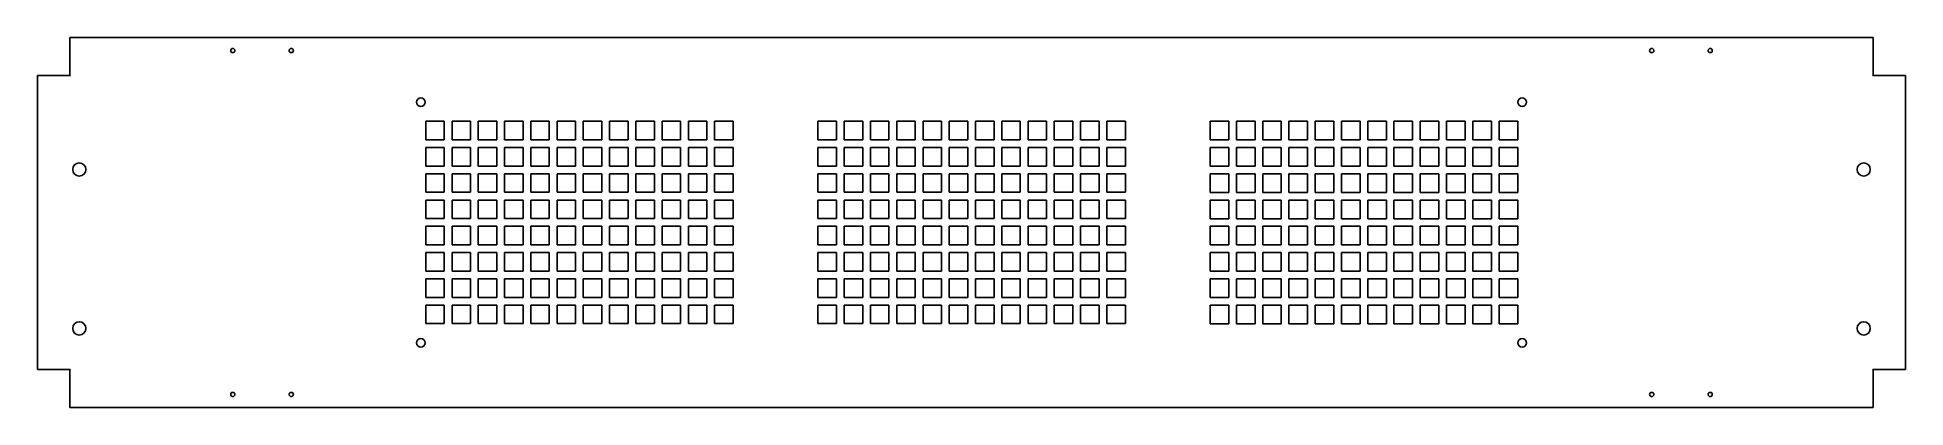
# Model space of a CAD drawing. Header units: inches. Extents: x -22.1 to 22.1, y -4.4 to 4.4.
import ezdxf

# ---------------------------------------------------------------- set-up
doc = ezdxf.new("R2010")
doc.units = ezdxf.units.IN
doc.header["$MEASUREMENT"] = 0

msp = doc.modelspace()

# ---------------------------------------------------------------- linework, layer by layer
at = {"color": 7, "linetype": 'Continuous', "lineweight": 25}
for p, q in [((-21.285, 3.476), (-21.285, 4.369)), ((-21.285, 4.369), (21.285, 4.369)), ((21.285, 4.369), (21.285, 3.476)), ((-22.054, 3.47), (-21.279, 3.47)), ((-22.054, -3.47), (-22.054, 3.47)), ((-21.279, 3.476), (-21.285, 3.476)), ((-21.279, 3.47), (-21.279, 3.476)), ((21.285, 3.476), (21.279, 3.476)), ((21.279, 3.476), (21.279, 3.47)), ((21.279, 3.47), (22.054, 3.47)), ((22.054, 3.47), (22.054, -3.47)), ((-12.448, 2.39), (-12.885, 2.39)), ((-12.885, 2.39), (-12.885, 1.953)), ((-12.448, 1.953), (-12.448, 2.39)), ((-11.828, 2.39), (-12.265, 2.39)), ((-12.265, 2.39), (-12.265, 1.953)), ((-11.828, 1.953), (-11.828, 2.39)), ((-11.208, 2.39), (-11.645, 2.39)), ((-11.645, 2.39), (-11.645, 1.953)), ((-11.208, 1.953), (-11.208, 2.39)), ((-10.588, 2.39), (-11.025, 2.39)), ((-11.025, 2.39), (-11.025, 1.953)), ((-10.588, 1.953), (-10.588, 2.39)), ((-9.968, 2.39), (-10.405, 2.39)), ((-10.405, 2.39), (-10.405, 1.953)), ((-9.968, 1.953), (-9.968, 2.39)), ((-9.348, 2.39), (-9.785, 2.39)), ((-9.785, 2.39), (-9.785, 1.953)), ((-9.348, 1.953), (-9.348, 2.39)), ((-8.728, 2.39), (-9.165, 2.39)), ((-9.165, 2.39), (-9.165, 1.953)), ((-8.728, 1.953), (-8.728, 2.39)), ((-8.108, 2.39), (-8.545, 2.39)), ((-8.545, 2.39), (-8.545, 1.953)), ((-8.108, 1.953), (-8.108, 2.39)), ((-7.488, 2.39), (-7.925, 2.39)), ((-7.925, 2.39), (-7.925, 1.953)), ((-7.488, 1.953), (-7.488, 2.39)), ((-6.868, 2.39), (-7.305, 2.39)), ((-7.305, 2.39), (-7.305, 1.953)), ((-6.868, 1.953), (-6.868, 2.39)), ((-6.248, 2.39), (-6.685, 2.39)), ((-6.685, 2.39), (-6.685, 1.953)), ((-6.248, 1.953), (-6.248, 2.39)), ((-5.628, 2.39), (-6.065, 2.39)), ((-6.065, 2.39), (-6.065, 1.953)), ((-5.628, 1.953), (-5.628, 2.39)), ((-3.188, 2.39), (-3.625, 2.39)), ((-3.625, 2.39), (-3.625, 1.953)), ((-3.188, 1.953), (-3.188, 2.39)), ((-2.568, 2.39), (-3.005, 2.39)), ((-3.005, 2.39), (-3.005, 1.953)), ((-2.568, 1.953), (-2.568, 2.39)), ((-1.948, 2.39), (-2.385, 2.39)), ((-2.385, 2.39), (-2.385, 1.953)), ((-1.948, 1.953), (-1.948, 2.39)), ((-1.328, 2.39), (-1.765, 2.39)), ((-1.765, 2.39), (-1.765, 1.953)), ((-1.328, 1.953), (-1.328, 2.39)), ((-0.708, 2.39), (-1.145, 2.39)), ((-1.145, 2.39), (-1.145, 1.953)), ((-0.708, 1.953), (-0.708, 2.39)), ((-0.088, 2.39), (-0.525, 2.39)), ((-0.525, 2.39), (-0.525, 1.953)), ((-0.088, 1.953), (-0.088, 2.39)), ((0.532, 2.39), (0.095, 2.39)), ((0.095, 2.39), (0.095, 1.953)), ((0.532, 1.953), (0.532, 2.39)), ((1.152, 2.39), (0.715, 2.39)), ((0.715, 2.39), (0.715, 1.953)), ((1.152, 1.953), (1.152, 2.39)), ((1.772, 2.39), (1.335, 2.39)), ((1.335, 2.39), (1.335, 1.953)), ((1.772, 1.953), (1.772, 2.39)), ((2.392, 2.39), (1.955, 2.39)), ((1.955, 2.39), (1.955, 1.953)), ((2.392, 1.953), (2.392, 2.39)), ((3.012, 2.39), (2.575, 2.39)), ((2.575, 2.39), (2.575, 1.953)), ((3.012, 1.953), (3.012, 2.39)), ((3.632, 2.39), (3.195, 2.39)), ((3.195, 2.39), (3.195, 1.953)), ((3.632, 1.953), (3.632, 2.39)), ((5.635, 2.39), (5.635, 1.95)), ((6.075, 2.39), (5.635, 2.39)), ((6.075, 1.95), (6.075, 2.39)), ((6.695, 2.39), (6.255, 2.39)), ((6.255, 2.39), (6.255, 1.95)), ((6.695, 1.95), (6.695, 2.39)), ((7.315, 2.39), (6.875, 2.39)), ((6.875, 2.39), (6.875, 1.95)), ((7.315, 1.95), (7.315, 2.39)), ((7.935, 2.39), (7.495, 2.39)), ((7.495, 2.39), (7.495, 1.95)), ((7.935, 1.95), (7.935, 2.39)), ((8.555, 2.39), (8.115, 2.39)), ((8.115, 2.39), (8.115, 1.95)), ((8.555, 1.95), (8.555, 2.39)), ((9.175, 2.39), (8.735, 2.39)), ((8.735, 2.39), (8.735, 1.95)), ((9.175, 1.95), (9.175, 2.39)), ((9.795, 2.39), (9.355, 2.39)), ((9.355, 2.39), (9.355, 1.95)), ((9.795, 1.95), (9.795, 2.39)), ((10.415, 2.39), (9.975, 2.39)), ((9.975, 2.39), (9.975, 1.95)), ((10.415, 1.95), (10.415, 2.39)), ((11.035, 2.39), (10.595, 2.39)), ((10.595, 2.39), (10.595, 1.95)), ((11.035, 1.95), (11.035, 2.39)), ((11.655, 2.39), (11.215, 2.39)), ((11.215, 2.39), (11.215, 1.95)), ((11.655, 1.95), (11.655, 2.39)), ((12.275, 2.39), (11.835, 2.39)), ((11.835, 2.39), (11.835, 1.95)), ((12.275, 1.95), (12.275, 2.39)), ((12.895, 2.39), (12.455, 2.39)), ((12.455, 2.39), (12.455, 1.95)), ((12.895, 1.95), (12.895, 2.39)), ((-12.885, 1.953), (-12.448, 1.953)), ((-12.448, 1.77), (-12.885, 1.77)), ((-12.885, 1.77), (-12.885, 1.333)), ((-12.448, 1.333), (-12.448, 1.77)), ((-12.265, 1.953), (-11.828, 1.953)), ((-11.828, 1.77), (-12.265, 1.77)), ((-12.265, 1.77), (-12.265, 1.333)), ((-11.828, 1.333), (-11.828, 1.77)), ((-11.645, 1.953), (-11.208, 1.953)), ((-11.208, 1.77), (-11.645, 1.77)), ((-11.645, 1.77), (-11.645, 1.333)), ((-11.208, 1.333), (-11.208, 1.77)), ((-11.025, 1.953), (-10.588, 1.953)), ((-10.588, 1.77), (-11.025, 1.77)), ((-11.025, 1.77), (-11.025, 1.333)), ((-10.588, 1.333), (-10.588, 1.77)), ((-10.405, 1.953), (-9.968, 1.953)), ((-9.968, 1.77), (-10.405, 1.77)), ((-10.405, 1.77), (-10.405, 1.333)), ((-9.968, 1.333), (-9.968, 1.77)), ((-9.785, 1.953), (-9.348, 1.953)), ((-9.348, 1.77), (-9.785, 1.77)), ((-9.785, 1.77), (-9.785, 1.333)), ((-9.348, 1.333), (-9.348, 1.77)), ((-9.165, 1.953), (-8.728, 1.953)), ((-8.728, 1.77), (-9.165, 1.77)), ((-9.165, 1.77), (-9.165, 1.333)), ((-8.728, 1.333), (-8.728, 1.77)), ((-8.545, 1.953), (-8.108, 1.953)), ((-8.108, 1.77), (-8.545, 1.77)), ((-8.545, 1.77), (-8.545, 1.333)), ((-8.108, 1.333), (-8.108, 1.77)), ((-7.925, 1.953), (-7.488, 1.953)), ((-7.488, 1.77), (-7.925, 1.77)), ((-7.925, 1.77), (-7.925, 1.333)), ((-7.488, 1.333), (-7.488, 1.77)), ((-7.305, 1.953), (-6.868, 1.953)), ((-6.868, 1.77), (-7.305, 1.77)), ((-7.305, 1.77), (-7.305, 1.333)), ((-6.868, 1.333), (-6.868, 1.77)), ((-6.685, 1.953), (-6.248, 1.953)), ((-6.248, 1.77), (-6.685, 1.77)), ((-6.685, 1.77), (-6.685, 1.333)), ((-6.248, 1.333), (-6.248, 1.77)), ((-6.065, 1.953), (-5.628, 1.953)), ((-5.628, 1.77), (-6.065, 1.77)), ((-6.065, 1.77), (-6.065, 1.333)), ((-5.628, 1.333), (-5.628, 1.77)), ((-3.625, 1.953), (-3.188, 1.953)), ((-3.188, 1.77), (-3.625, 1.77)), ((-3.625, 1.77), (-3.625, 1.333)), ((-3.188, 1.333), (-3.188, 1.77)), ((-3.005, 1.953), (-2.568, 1.953)), ((-2.568, 1.77), (-3.005, 1.77)), ((-3.005, 1.77), (-3.005, 1.333)), ((-2.568, 1.333), (-2.568, 1.77)), ((-2.385, 1.953), (-1.948, 1.953)), ((-1.948, 1.77), (-2.385, 1.77)), ((-2.385, 1.77), (-2.385, 1.333)), ((-1.948, 1.333), (-1.948, 1.77)), ((-1.765, 1.953), (-1.328, 1.953)), ((-1.328, 1.77), (-1.765, 1.77)), ((-1.765, 1.77), (-1.765, 1.333)), ((-1.328, 1.333), (-1.328, 1.77)), ((-1.145, 1.953), (-0.708, 1.953)), ((-0.708, 1.77), (-1.145, 1.77)), ((-1.145, 1.77), (-1.145, 1.333)), ((-0.708, 1.333), (-0.708, 1.77)), ((-0.525, 1.953), (-0.088, 1.953)), ((-0.088, 1.77), (-0.525, 1.77)), ((-0.525, 1.77), (-0.525, 1.333)), ((-0.088, 1.333), (-0.088, 1.77)), ((0.095, 1.953), (0.532, 1.953)), ((0.532, 1.77), (0.095, 1.77)), ((0.095, 1.77), (0.095, 1.333)), ((0.532, 1.333), (0.532, 1.77)), ((0.715, 1.953), (1.152, 1.953)), ((1.152, 1.77), (0.715, 1.77)), ((0.715, 1.77), (0.715, 1.333)), ((1.152, 1.333), (1.152, 1.77)), ((1.335, 1.953), (1.772, 1.953)), ((1.772, 1.77), (1.335, 1.77)), ((1.335, 1.77), (1.335, 1.333)), ((1.772, 1.333), (1.772, 1.77)), ((1.955, 1.953), (2.392, 1.953)), ((2.392, 1.77), (1.955, 1.77)), ((1.955, 1.77), (1.955, 1.333)), ((2.392, 1.333), (2.392, 1.77)), ((2.575, 1.953), (3.012, 1.953)), ((3.012, 1.77), (2.575, 1.77)), ((2.575, 1.77), (2.575, 1.333)), ((3.012, 1.333), (3.012, 1.77)), ((3.195, 1.953), (3.632, 1.953)), ((3.632, 1.77), (3.195, 1.77)), ((3.195, 1.77), (3.195, 1.333)), ((3.632, 1.333), (3.632, 1.77)), ((5.635, 1.95), (6.075, 1.95)), ((6.075, 1.77), (5.635, 1.77)), ((5.635, 1.77), (5.635, 1.33)), ((6.075, 1.33), (6.075, 1.77)), ((6.255, 1.95), (6.695, 1.95)), ((6.695, 1.77), (6.255, 1.77)), ((6.255, 1.77), (6.255, 1.33)), ((6.695, 1.33), (6.695, 1.77)), ((6.875, 1.95), (7.315, 1.95)), ((7.315, 1.77), (6.875, 1.77)), ((6.875, 1.77), (6.875, 1.33)), ((7.315, 1.33), (7.315, 1.77)), ((7.495, 1.95), (7.935, 1.95)), ((7.935, 1.77), (7.495, 1.77)), ((7.495, 1.77), (7.495, 1.33)), ((7.935, 1.33), (7.935, 1.77)), ((8.115, 1.95), (8.555, 1.95)), ((8.555, 1.77), (8.115, 1.77)), ((8.115, 1.77), (8.115, 1.33)), ((8.555, 1.33), (8.555, 1.77)), ((8.735, 1.95), (9.175, 1.95)), ((9.175, 1.77), (8.735, 1.77)), ((8.735, 1.77), (8.735, 1.33)), ((9.175, 1.33), (9.175, 1.77)), ((9.355, 1.95), (9.795, 1.95)), ((9.795, 1.77), (9.355, 1.77)), ((9.355, 1.77), (9.355, 1.33)), ((9.795, 1.33), (9.795, 1.77)), ((9.975, 1.95), (10.415, 1.95)), ((10.415, 1.77), (9.975, 1.77)), ((9.975, 1.77), (9.975, 1.33)), ((10.415, 1.33), (10.415, 1.77)), ((10.595, 1.95), (11.035, 1.95)), ((11.035, 1.77), (10.595, 1.77)), ((10.595, 1.77), (10.595, 1.33)), ((11.035, 1.33), (11.035, 1.77)), ((11.215, 1.95), (11.655, 1.95)), ((11.655, 1.77), (11.215, 1.77)), ((11.215, 1.77), (11.215, 1.33)), ((11.655, 1.33), (11.655, 1.77)), ((11.835, 1.95), (12.275, 1.95)), ((12.275, 1.77), (11.835, 1.77)), ((11.835, 1.77), (11.835, 1.33)), ((12.275, 1.33), (12.275, 1.77)), ((12.455, 1.95), (12.895, 1.95)), ((12.895, 1.77), (12.455, 1.77)), ((12.455, 1.77), (12.455, 1.33)), ((12.895, 1.33), (12.895, 1.77)), ((-12.885, 1.333), (-12.448, 1.333)), ((-12.265, 1.333), (-11.828, 1.333)), ((-11.645, 1.333), (-11.208, 1.333)), ((-11.025, 1.333), (-10.588, 1.333)), ((-10.405, 1.333), (-9.968, 1.333)), ((-9.785, 1.333), (-9.348, 1.333)), ((-9.165, 1.333), (-8.728, 1.333)), ((-8.545, 1.333), (-8.108, 1.333)), ((-7.925, 1.333), (-7.488, 1.333)), ((-7.305, 1.333), (-6.868, 1.333)), ((-6.685, 1.333), (-6.248, 1.333)), ((-6.065, 1.333), (-5.628, 1.333)), ((-3.625, 1.333), (-3.188, 1.333)), ((-3.005, 1.333), (-2.568, 1.333)), ((-2.385, 1.333), (-1.948, 1.333)), ((-1.765, 1.333), (-1.328, 1.333)), ((-1.145, 1.333), (-0.708, 1.333)), ((-0.525, 1.333), (-0.088, 1.333)), ((0.095, 1.333), (0.532, 1.333)), ((0.715, 1.333), (1.152, 1.333)), ((1.335, 1.333), (1.772, 1.333)), ((1.955, 1.333), (2.392, 1.333)), ((2.575, 1.333), (3.012, 1.333)), ((3.195, 1.333), (3.632, 1.333)), ((5.635, 1.33), (6.075, 1.33)), ((6.255, 1.33), (6.695, 1.33)), ((6.875, 1.33), (7.315, 1.33)), ((7.495, 1.33), (7.935, 1.33)), ((8.115, 1.33), (8.555, 1.33)), ((8.735, 1.33), (9.175, 1.33)), ((9.355, 1.33), (9.795, 1.33)), ((9.975, 1.33), (10.415, 1.33)), ((10.595, 1.33), (11.035, 1.33)), ((11.215, 1.33), (11.655, 1.33)), ((11.835, 1.33), (12.275, 1.33)), ((12.455, 1.33), (12.895, 1.33)), ((-12.448, 1.15), (-12.885, 1.15)), ((-12.885, 1.15), (-12.885, 0.713)), ((-12.448, 0.713), (-12.448, 1.15)), ((-11.828, 1.15), (-12.265, 1.15)), ((-12.265, 1.15), (-12.265, 0.713)), ((-11.828, 0.713), (-11.828, 1.15)), ((-11.208, 1.15), (-11.645, 1.15)), ((-11.645, 1.15), (-11.645, 0.713)), ((-11.208, 0.713), (-11.208, 1.15)), ((-10.588, 1.15), (-11.025, 1.15)), ((-11.025, 1.15), (-11.025, 0.713)), ((-10.588, 0.713), (-10.588, 1.15)), ((-9.968, 1.15), (-10.405, 1.15)), ((-10.405, 1.15), (-10.405, 0.713)), ((-9.968, 0.713), (-9.968, 1.15)), ((-9.348, 1.15), (-9.785, 1.15)), ((-9.785, 1.15), (-9.785, 0.713)), ((-9.348, 0.713), (-9.348, 1.15)), ((-8.728, 1.15), (-9.165, 1.15)), ((-9.165, 1.15), (-9.165, 0.713)), ((-8.728, 0.713), (-8.728, 1.15)), ((-8.108, 1.15), (-8.545, 1.15)), ((-8.545, 1.15), (-8.545, 0.713)), ((-8.108, 0.713), (-8.108, 1.15)), ((-7.488, 1.15), (-7.925, 1.15)), ((-7.925, 1.15), (-7.925, 0.713)), ((-7.488, 0.713), (-7.488, 1.15)), ((-6.868, 1.15), (-7.305, 1.15)), ((-7.305, 1.15), (-7.305, 0.713)), ((-6.868, 0.713), (-6.868, 1.15)), ((-6.248, 1.15), (-6.685, 1.15)), ((-6.685, 1.15), (-6.685, 0.713)), ((-6.248, 0.713), (-6.248, 1.15)), ((-5.628, 1.15), (-6.065, 1.15)), ((-6.065, 1.15), (-6.065, 0.713)), ((-5.628, 0.713), (-5.628, 1.15)), ((-3.188, 1.15), (-3.625, 1.15)), ((-3.625, 1.15), (-3.625, 0.713)), ((-3.188, 0.713), (-3.188, 1.15)), ((-2.568, 1.15), (-3.005, 1.15)), ((-3.005, 1.15), (-3.005, 0.713)), ((-2.568, 0.713), (-2.568, 1.15)), ((-1.948, 1.15), (-2.385, 1.15)), ((-2.385, 1.15), (-2.385, 0.713)), ((-1.948, 0.713), (-1.948, 1.15)), ((-1.328, 1.15), (-1.765, 1.15)), ((-1.765, 1.15), (-1.765, 0.713)), ((-1.328, 0.713), (-1.328, 1.15)), ((-0.708, 1.15), (-1.145, 1.15)), ((-1.145, 1.15), (-1.145, 0.713)), ((-0.708, 0.713), (-0.708, 1.15)), ((-0.088, 1.15), (-0.525, 1.15)), ((-0.525, 1.15), (-0.525, 0.713)), ((-0.088, 0.713), (-0.088, 1.15)), ((0.532, 1.15), (0.095, 1.15)), ((0.095, 1.15), (0.095, 0.713)), ((0.532, 0.713), (0.532, 1.15)), ((1.152, 1.15), (0.715, 1.15)), ((0.715, 1.15), (0.715, 0.713)), ((1.152, 0.713), (1.152, 1.15)), ((1.772, 1.15), (1.335, 1.15)), ((1.335, 1.15), (1.335, 0.713)), ((1.772, 0.713), (1.772, 1.15)), ((2.392, 1.15), (1.955, 1.15)), ((1.955, 1.15), (1.955, 0.713)), ((2.392, 0.713), (2.392, 1.15)), ((3.012, 1.15), (2.575, 1.15)), ((2.575, 1.15), (2.575, 0.713)), ((3.012, 0.713), (3.012, 1.15)), ((3.632, 1.15), (3.195, 1.15)), ((3.195, 1.15), (3.195, 0.713)), ((3.632, 0.713), (3.632, 1.15)), ((6.075, 1.15), (5.635, 1.15)), ((5.635, 1.15), (5.635, 0.71)), ((6.075, 0.71), (6.075, 1.15)), ((6.695, 1.15), (6.255, 1.15)), ((6.255, 1.15), (6.255, 0.71)), ((6.695, 0.71), (6.695, 1.15)), ((7.315, 1.15), (6.875, 1.15)), ((6.875, 1.15), (6.875, 0.71)), ((7.315, 0.71), (7.315, 1.15)), ((7.935, 1.15), (7.495, 1.15)), ((7.495, 1.15), (7.495, 0.71)), ((7.935, 0.71), (7.935, 1.15)), ((8.555, 1.15), (8.115, 1.15)), ((8.115, 1.15), (8.115, 0.71)), ((8.555, 0.71), (8.555, 1.15)), ((9.175, 1.15), (8.735, 1.15)), ((8.735, 1.15), (8.735, 0.71)), ((9.175, 0.71), (9.175, 1.15)), ((9.795, 1.15), (9.355, 1.15)), ((9.355, 1.15), (9.355, 0.71)), ((9.795, 0.71), (9.795, 1.15)), ((10.415, 1.15), (9.975, 1.15)), ((9.975, 1.15), (9.975, 0.71)), ((10.415, 0.71), (10.415, 1.15)), ((11.035, 1.15), (10.595, 1.15)), ((10.595, 1.15), (10.595, 0.71)), ((11.035, 0.71), (11.035, 1.15)), ((11.655, 1.15), (11.215, 1.15)), ((11.215, 1.15), (11.215, 0.71)), ((11.655, 0.71), (11.655, 1.15)), ((12.275, 1.15), (11.835, 1.15)), ((11.835, 1.15), (11.835, 0.71)), ((12.275, 0.71), (12.275, 1.15)), ((12.895, 1.15), (12.455, 1.15)), ((12.455, 1.15), (12.455, 0.71)), ((12.895, 0.71), (12.895, 1.15)), ((-12.885, 0.713), (-12.448, 0.713)), ((-12.448, 0.53), (-12.885, 0.53)), ((-12.885, 0.53), (-12.885, 0.093)), ((-12.448, 0.093), (-12.448, 0.53)), ((-12.265, 0.713), (-11.828, 0.713)), ((-11.828, 0.53), (-12.265, 0.53)), ((-12.265, 0.53), (-12.265, 0.093)), ((-11.828, 0.093), (-11.828, 0.53)), ((-11.645, 0.713), (-11.208, 0.713)), ((-11.208, 0.53), (-11.645, 0.53)), ((-11.645, 0.53), (-11.645, 0.093)), ((-11.208, 0.093), (-11.208, 0.53)), ((-11.025, 0.713), (-10.588, 0.713)), ((-10.588, 0.53), (-11.025, 0.53)), ((-11.025, 0.53), (-11.025, 0.093)), ((-10.588, 0.093), (-10.588, 0.53)), ((-10.405, 0.713), (-9.968, 0.713)), ((-9.968, 0.53), (-10.405, 0.53)), ((-10.405, 0.53), (-10.405, 0.093)), ((-9.968, 0.093), (-9.968, 0.53)), ((-9.785, 0.713), (-9.348, 0.713)), ((-9.348, 0.53), (-9.785, 0.53)), ((-9.785, 0.53), (-9.785, 0.093)), ((-9.348, 0.093), (-9.348, 0.53)), ((-9.165, 0.713), (-8.728, 0.713)), ((-8.728, 0.53), (-9.165, 0.53)), ((-9.165, 0.53), (-9.165, 0.093)), ((-8.728, 0.093), (-8.728, 0.53)), ((-8.545, 0.713), (-8.108, 0.713)), ((-8.108, 0.53), (-8.545, 0.53)), ((-8.545, 0.53), (-8.545, 0.093)), ((-8.108, 0.093), (-8.108, 0.53)), ((-7.925, 0.713), (-7.488, 0.713)), ((-7.488, 0.53), (-7.925, 0.53)), ((-7.925, 0.53), (-7.925, 0.093)), ((-7.488, 0.093), (-7.488, 0.53)), ((-7.305, 0.713), (-6.868, 0.713)), ((-6.868, 0.53), (-7.305, 0.53)), ((-7.305, 0.53), (-7.305, 0.093)), ((-6.868, 0.093), (-6.868, 0.53)), ((-6.685, 0.713), (-6.248, 0.713)), ((-6.248, 0.53), (-6.685, 0.53)), ((-6.685, 0.53), (-6.685, 0.093)), ((-6.248, 0.093), (-6.248, 0.53)), ((-6.065, 0.713), (-5.628, 0.713)), ((-5.628, 0.53), (-6.065, 0.53)), ((-6.065, 0.53), (-6.065, 0.093)), ((-5.628, 0.093), (-5.628, 0.53)), ((-3.625, 0.713), (-3.188, 0.713)), ((-3.188, 0.53), (-3.625, 0.53)), ((-3.625, 0.53), (-3.625, 0.093)), ((-3.188, 0.093), (-3.188, 0.53)), ((-3.005, 0.713), (-2.568, 0.713)), ((-2.568, 0.53), (-3.005, 0.53)), ((-3.005, 0.53), (-3.005, 0.093)), ((-2.568, 0.093), (-2.568, 0.53)), ((-2.385, 0.713), (-1.948, 0.713)), ((-1.948, 0.53), (-2.385, 0.53)), ((-2.385, 0.53), (-2.385, 0.093)), ((-1.948, 0.093), (-1.948, 0.53)), ((-1.765, 0.713), (-1.328, 0.713)), ((-1.328, 0.53), (-1.765, 0.53)), ((-1.765, 0.53), (-1.765, 0.093)), ((-1.328, 0.093), (-1.328, 0.53)), ((-1.145, 0.713), (-0.708, 0.713)), ((-0.708, 0.53), (-1.145, 0.53)), ((-1.145, 0.53), (-1.145, 0.093)), ((-0.708, 0.093), (-0.708, 0.53)), ((-0.525, 0.713), (-0.088, 0.713)), ((-0.088, 0.53), (-0.525, 0.53)), ((-0.525, 0.53), (-0.525, 0.093)), ((-0.088, 0.093), (-0.088, 0.53)), ((0.095, 0.713), (0.532, 0.713)), ((0.532, 0.53), (0.095, 0.53)), ((0.095, 0.53), (0.095, 0.093)), ((0.532, 0.093), (0.532, 0.53)), ((0.715, 0.713), (1.152, 0.713)), ((1.152, 0.53), (0.715, 0.53)), ((0.715, 0.53), (0.715, 0.093)), ((1.152, 0.093), (1.152, 0.53)), ((1.335, 0.713), (1.772, 0.713)), ((1.772, 0.53), (1.335, 0.53)), ((1.335, 0.53), (1.335, 0.093)), ((1.772, 0.093), (1.772, 0.53)), ((1.955, 0.713), (2.392, 0.713)), ((2.392, 0.53), (1.955, 0.53)), ((1.955, 0.53), (1.955, 0.093)), ((2.392, 0.093), (2.392, 0.53)), ((2.575, 0.713), (3.012, 0.713)), ((3.012, 0.53), (2.575, 0.53)), ((2.575, 0.53), (2.575, 0.093)), ((3.012, 0.093), (3.012, 0.53)), ((3.195, 0.713), (3.632, 0.713)), ((3.632, 0.53), (3.195, 0.53)), ((3.195, 0.53), (3.195, 0.093)), ((3.632, 0.093), (3.632, 0.53)), ((5.635, 0.71), (6.075, 0.71)), ((6.075, 0.53), (5.635, 0.53)), ((5.635, 0.53), (5.635, 0.09)), ((6.075, 0.09), (6.075, 0.53)), ((6.255, 0.71), (6.695, 0.71)), ((6.695, 0.53), (6.255, 0.53)), ((6.255, 0.53), (6.255, 0.09)), ((6.695, 0.09), (6.695, 0.53)), ((6.875, 0.71), (7.315, 0.71)), ((7.315, 0.53), (6.875, 0.53)), ((6.875, 0.53), (6.875, 0.09)), ((7.315, 0.09), (7.315, 0.53)), ((7.495, 0.71), (7.935, 0.71)), ((7.935, 0.53), (7.495, 0.53)), ((7.495, 0.53), (7.495, 0.09)), ((7.935, 0.09), (7.935, 0.53)), ((8.115, 0.71), (8.555, 0.71)), ((8.555, 0.53), (8.115, 0.53)), ((8.115, 0.53), (8.115, 0.09)), ((8.555, 0.09), (8.555, 0.53)), ((8.735, 0.71), (9.175, 0.71)), ((9.175, 0.53), (8.735, 0.53)), ((8.735, 0.53), (8.735, 0.09)), ((9.175, 0.09), (9.175, 0.53)), ((9.355, 0.71), (9.795, 0.71)), ((9.795, 0.53), (9.355, 0.53)), ((9.355, 0.53), (9.355, 0.09)), ((9.795, 0.09), (9.795, 0.53)), ((9.975, 0.71), (10.415, 0.71)), ((10.415, 0.53), (9.975, 0.53)), ((9.975, 0.53), (9.975, 0.09)), ((10.415, 0.09), (10.415, 0.53)), ((10.595, 0.71), (11.035, 0.71)), ((11.035, 0.53), (10.595, 0.53)), ((10.595, 0.53), (10.595, 0.09)), ((11.035, 0.09), (11.035, 0.53)), ((11.215, 0.71), (11.655, 0.71)), ((11.655, 0.53), (11.215, 0.53)), ((11.215, 0.53), (11.215, 0.09)), ((11.655, 0.09), (11.655, 0.53)), ((11.835, 0.71), (12.275, 0.71)), ((12.275, 0.53), (11.835, 0.53)), ((11.835, 0.53), (11.835, 0.09)), ((12.275, 0.09), (12.275, 0.53)), ((12.455, 0.71), (12.895, 0.71)), ((12.895, 0.53), (12.455, 0.53)), ((12.455, 0.53), (12.455, 0.09)), ((12.895, 0.09), (12.895, 0.53)), ((-12.885, 0.093), (-12.448, 0.093)), ((-12.265, 0.093), (-11.828, 0.093)), ((-11.645, 0.093), (-11.208, 0.093)), ((-11.025, 0.093), (-10.588, 0.093)), ((-10.405, 0.093), (-9.968, 0.093)), ((-9.785, 0.093), (-9.348, 0.093)), ((-9.165, 0.093), (-8.728, 0.093)), ((-8.545, 0.093), (-8.108, 0.093)), ((-7.925, 0.093), (-7.488, 0.093)), ((-7.305, 0.093), (-6.868, 0.093)), ((-6.685, 0.093), (-6.248, 0.093)), ((-6.065, 0.093), (-5.628, 0.093)), ((-3.625, 0.093), (-3.188, 0.093)), ((-3.005, 0.093), (-2.568, 0.093)), ((-2.385, 0.093), (-1.948, 0.093)), ((-1.765, 0.093), (-1.328, 0.093)), ((-1.145, 0.093), (-0.708, 0.093)), ((-0.525, 0.093), (-0.088, 0.093)), ((0.095, 0.093), (0.532, 0.093)), ((0.715, 0.093), (1.152, 0.093)), ((1.335, 0.093), (1.772, 0.093)), ((1.955, 0.093), (2.392, 0.093)), ((2.575, 0.093), (3.012, 0.093)), ((3.195, 0.093), (3.632, 0.093)), ((5.635, 0.09), (6.075, 0.09)), ((6.255, 0.09), (6.695, 0.09)), ((6.875, 0.09), (7.315, 0.09)), ((7.495, 0.09), (7.935, 0.09)), ((8.115, 0.09), (8.555, 0.09)), ((8.735, 0.09), (9.175, 0.09)), ((9.355, 0.09), (9.795, 0.09)), ((9.975, 0.09), (10.415, 0.09)), ((10.595, 0.09), (11.035, 0.09)), ((11.215, 0.09), (11.655, 0.09)), ((11.835, 0.09), (12.275, 0.09)), ((12.455, 0.09), (12.895, 0.09)), ((-12.448, -0.09), (-12.885, -0.09)), ((-12.885, -0.09), (-12.885, -0.527)), ((-12.448, -0.527), (-12.448, -0.09)), ((-11.828, -0.09), (-12.265, -0.09)), ((-12.265, -0.09), (-12.265, -0.527)), ((-11.828, -0.527), (-11.828, -0.09)), ((-11.208, -0.09), (-11.645, -0.09)), ((-11.645, -0.09), (-11.645, -0.527)), ((-11.208, -0.527), (-11.208, -0.09)), ((-10.588, -0.09), (-11.025, -0.09)), ((-11.025, -0.09), (-11.025, -0.527)), ((-10.588, -0.527), (-10.588, -0.09)), ((-9.968, -0.09), (-10.405, -0.09)), ((-10.405, -0.09), (-10.405, -0.527)), ((-9.968, -0.527), (-9.968, -0.09)), ((-9.348, -0.09), (-9.785, -0.09)), ((-9.785, -0.09), (-9.785, -0.527)), ((-9.348, -0.527), (-9.348, -0.09)), ((-8.728, -0.09), (-9.165, -0.09)), ((-9.165, -0.09), (-9.165, -0.527)), ((-8.728, -0.527), (-8.728, -0.09)), ((-8.108, -0.09), (-8.545, -0.09)), ((-8.545, -0.09), (-8.545, -0.527)), ((-8.108, -0.527), (-8.108, -0.09)), ((-7.488, -0.09), (-7.925, -0.09)), ((-7.925, -0.09), (-7.925, -0.527)), ((-7.488, -0.527), (-7.488, -0.09)), ((-6.868, -0.09), (-7.305, -0.09)), ((-7.305, -0.09), (-7.305, -0.527)), ((-6.868, -0.527), (-6.868, -0.09)), ((-6.248, -0.09), (-6.685, -0.09)), ((-6.685, -0.09), (-6.685, -0.527)), ((-6.248, -0.527), (-6.248, -0.09)), ((-5.628, -0.09), (-6.065, -0.09)), ((-6.065, -0.09), (-6.065, -0.527)), ((-5.628, -0.527), (-5.628, -0.09)), ((-3.188, -0.09), (-3.625, -0.09)), ((-3.625, -0.09), (-3.625, -0.527)), ((-3.188, -0.527), (-3.188, -0.09)), ((-2.568, -0.09), (-3.005, -0.09)), ((-3.005, -0.09), (-3.005, -0.527)), ((-2.568, -0.527), (-2.568, -0.09)), ((-1.948, -0.09), (-2.385, -0.09)), ((-2.385, -0.09), (-2.385, -0.527)), ((-1.948, -0.527), (-1.948, -0.09)), ((-1.328, -0.09), (-1.765, -0.09)), ((-1.765, -0.09), (-1.765, -0.527)), ((-1.328, -0.527), (-1.328, -0.09)), ((-0.708, -0.09), (-1.145, -0.09)), ((-1.145, -0.09), (-1.145, -0.527)), ((-0.708, -0.527), (-0.708, -0.09)), ((-0.088, -0.09), (-0.525, -0.09)), ((-0.525, -0.09), (-0.525, -0.527)), ((-0.088, -0.527), (-0.088, -0.09)), ((0.532, -0.09), (0.095, -0.09)), ((0.095, -0.09), (0.095, -0.527)), ((0.532, -0.527), (0.532, -0.09)), ((1.152, -0.09), (0.715, -0.09)), ((0.715, -0.09), (0.715, -0.527)), ((1.152, -0.527), (1.152, -0.09)), ((1.772, -0.09), (1.335, -0.09)), ((1.335, -0.09), (1.335, -0.527)), ((1.772, -0.527), (1.772, -0.09)), ((2.392, -0.09), (1.955, -0.09)), ((1.955, -0.09), (1.955, -0.527)), ((2.392, -0.527), (2.392, -0.09)), ((3.012, -0.09), (2.575, -0.09)), ((2.575, -0.09), (2.575, -0.527)), ((3.012, -0.527), (3.012, -0.09)), ((3.632, -0.09), (3.195, -0.09)), ((3.195, -0.09), (3.195, -0.527)), ((3.632, -0.527), (3.632, -0.09)), ((6.075, -0.09), (5.635, -0.09)), ((5.635, -0.09), (5.635, -0.53)), ((6.075, -0.53), (6.075, -0.09)), ((6.695, -0.09), (6.255, -0.09)), ((6.255, -0.09), (6.255, -0.53)), ((6.695, -0.53), (6.695, -0.09)), ((7.315, -0.09), (6.875, -0.09)), ((6.875, -0.09), (6.875, -0.53)), ((7.315, -0.53), (7.315, -0.09)), ((7.935, -0.09), (7.495, -0.09)), ((7.495, -0.09), (7.495, -0.53)), ((7.935, -0.53), (7.935, -0.09)), ((8.555, -0.09), (8.115, -0.09)), ((8.115, -0.09), (8.115, -0.53)), ((8.555, -0.53), (8.555, -0.09)), ((9.175, -0.09), (8.735, -0.09)), ((8.735, -0.09), (8.735, -0.53)), ((9.175, -0.53), (9.175, -0.09)), ((9.795, -0.09), (9.355, -0.09)), ((9.355, -0.09), (9.355, -0.53)), ((9.795, -0.53), (9.795, -0.09)), ((10.415, -0.09), (9.975, -0.09)), ((9.975, -0.09), (9.975, -0.53)), ((10.415, -0.53), (10.415, -0.09)), ((11.035, -0.09), (10.595, -0.09)), ((10.595, -0.09), (10.595, -0.53)), ((11.035, -0.53), (11.035, -0.09)), ((11.655, -0.09), (11.215, -0.09)), ((11.215, -0.09), (11.215, -0.53)), ((11.655, -0.53), (11.655, -0.09)), ((12.275, -0.09), (11.835, -0.09)), ((11.835, -0.09), (11.835, -0.53)), ((12.275, -0.53), (12.275, -0.09)), ((12.895, -0.09), (12.455, -0.09)), ((12.455, -0.09), (12.455, -0.53)), ((12.895, -0.53), (12.895, -0.09)), ((-12.885, -0.527), (-12.448, -0.527)), ((-12.448, -0.71), (-12.885, -0.71)), ((-12.885, -0.71), (-12.885, -1.147)), ((-12.448, -1.147), (-12.448, -0.71)), ((-12.265, -0.527), (-11.828, -0.527)), ((-11.828, -0.71), (-12.265, -0.71)), ((-12.265, -0.71), (-12.265, -1.147)), ((-11.828, -1.147), (-11.828, -0.71)), ((-11.645, -0.527), (-11.208, -0.527)), ((-11.208, -0.71), (-11.645, -0.71)), ((-11.645, -0.71), (-11.645, -1.147)), ((-11.208, -1.147), (-11.208, -0.71)), ((-11.025, -0.527), (-10.588, -0.527)), ((-10.588, -0.71), (-11.025, -0.71)), ((-11.025, -0.71), (-11.025, -1.147)), ((-10.588, -1.147), (-10.588, -0.71)), ((-10.405, -0.527), (-9.968, -0.527)), ((-9.968, -0.71), (-10.405, -0.71)), ((-10.405, -0.71), (-10.405, -1.147)), ((-9.968, -1.147), (-9.968, -0.71)), ((-9.785, -0.527), (-9.348, -0.527)), ((-9.348, -0.71), (-9.785, -0.71)), ((-9.785, -0.71), (-9.785, -1.147)), ((-9.348, -1.147), (-9.348, -0.71)), ((-9.165, -0.527), (-8.728, -0.527)), ((-8.728, -0.71), (-9.165, -0.71)), ((-9.165, -0.71), (-9.165, -1.147)), ((-8.728, -1.147), (-8.728, -0.71)), ((-8.545, -0.527), (-8.108, -0.527)), ((-8.108, -0.71), (-8.545, -0.71)), ((-8.545, -0.71), (-8.545, -1.147)), ((-8.108, -1.147), (-8.108, -0.71)), ((-7.925, -0.527), (-7.488, -0.527)), ((-7.488, -0.71), (-7.925, -0.71)), ((-7.925, -0.71), (-7.925, -1.147)), ((-7.488, -1.147), (-7.488, -0.71)), ((-7.305, -0.527), (-6.868, -0.527)), ((-6.868, -0.71), (-7.305, -0.71)), ((-7.305, -0.71), (-7.305, -1.147)), ((-6.868, -1.147), (-6.868, -0.71)), ((-6.685, -0.527), (-6.248, -0.527)), ((-6.248, -0.71), (-6.685, -0.71)), ((-6.685, -0.71), (-6.685, -1.147)), ((-6.248, -1.147), (-6.248, -0.71)), ((-6.065, -0.527), (-5.628, -0.527)), ((-5.628, -0.71), (-6.065, -0.71)), ((-6.065, -0.71), (-6.065, -1.147)), ((-5.628, -1.147), (-5.628, -0.71)), ((-3.625, -0.527), (-3.188, -0.527)), ((-3.188, -0.71), (-3.625, -0.71)), ((-3.625, -0.71), (-3.625, -1.147)), ((-3.188, -1.147), (-3.188, -0.71)), ((-3.005, -0.527), (-2.568, -0.527)), ((-2.568, -0.71), (-3.005, -0.71)), ((-3.005, -0.71), (-3.005, -1.147)), ((-2.568, -1.147), (-2.568, -0.71)), ((-2.385, -0.527), (-1.948, -0.527)), ((-1.948, -0.71), (-2.385, -0.71)), ((-2.385, -0.71), (-2.385, -1.147)), ((-1.948, -1.147), (-1.948, -0.71)), ((-1.765, -0.527), (-1.328, -0.527)), ((-1.328, -0.71), (-1.765, -0.71)), ((-1.765, -0.71), (-1.765, -1.147)), ((-1.328, -1.147), (-1.328, -0.71)), ((-1.145, -0.527), (-0.708, -0.527)), ((-0.708, -0.71), (-1.145, -0.71)), ((-1.145, -0.71), (-1.145, -1.147)), ((-0.708, -1.147), (-0.708, -0.71)), ((-0.525, -0.527), (-0.088, -0.527)), ((-0.088, -0.71), (-0.525, -0.71)), ((-0.525, -0.71), (-0.525, -1.147)), ((-0.088, -1.147), (-0.088, -0.71)), ((0.095, -0.527), (0.532, -0.527)), ((0.532, -0.71), (0.095, -0.71)), ((0.095, -0.71), (0.095, -1.147)), ((0.532, -1.147), (0.532, -0.71)), ((0.715, -0.527), (1.152, -0.527)), ((1.152, -0.71), (0.715, -0.71)), ((0.715, -0.71), (0.715, -1.147)), ((1.152, -1.147), (1.152, -0.71)), ((1.335, -0.527), (1.772, -0.527)), ((1.772, -0.71), (1.335, -0.71)), ((1.335, -0.71), (1.335, -1.147)), ((1.772, -1.147), (1.772, -0.71)), ((1.955, -0.527), (2.392, -0.527)), ((2.392, -0.71), (1.955, -0.71)), ((1.955, -0.71), (1.955, -1.147)), ((2.392, -1.147), (2.392, -0.71)), ((2.575, -0.527), (3.012, -0.527)), ((3.012, -0.71), (2.575, -0.71)), ((2.575, -0.71), (2.575, -1.147)), ((3.012, -1.147), (3.012, -0.71)), ((3.195, -0.527), (3.632, -0.527)), ((3.632, -0.71), (3.195, -0.71)), ((3.195, -0.71), (3.195, -1.147)), ((3.632, -1.147), (3.632, -0.71)), ((5.635, -0.53), (6.075, -0.53)), ((6.075, -0.71), (5.635, -0.71)), ((5.635, -0.71), (5.635, -1.15)), ((6.075, -1.15), (6.075, -0.71)), ((6.255, -0.53), (6.695, -0.53)), ((6.695, -0.71), (6.255, -0.71)), ((6.255, -0.71), (6.255, -1.15)), ((6.695, -1.15), (6.695, -0.71)), ((6.875, -0.53), (7.315, -0.53)), ((7.315, -0.71), (6.875, -0.71)), ((6.875, -0.71), (6.875, -1.15)), ((7.315, -1.15), (7.315, -0.71)), ((7.495, -0.53), (7.935, -0.53)), ((7.935, -0.71), (7.495, -0.71)), ((7.495, -0.71), (7.495, -1.15)), ((7.935, -1.15), (7.935, -0.71)), ((8.115, -0.53), (8.555, -0.53)), ((8.555, -0.71), (8.115, -0.71)), ((8.115, -0.71), (8.115, -1.15)), ((8.555, -1.15), (8.555, -0.71)), ((8.735, -0.53), (9.175, -0.53)), ((9.175, -0.71), (8.735, -0.71)), ((8.735, -0.71), (8.735, -1.15)), ((9.175, -1.15), (9.175, -0.71)), ((9.355, -0.53), (9.795, -0.53)), ((9.795, -0.71), (9.355, -0.71)), ((9.355, -0.71), (9.355, -1.15)), ((9.795, -1.15), (9.795, -0.71)), ((9.975, -0.53), (10.415, -0.53)), ((10.415, -0.71), (9.975, -0.71)), ((9.975, -0.71), (9.975, -1.15)), ((10.415, -1.15), (10.415, -0.71)), ((10.595, -0.53), (11.035, -0.53)), ((11.035, -0.71), (10.595, -0.71)), ((10.595, -0.71), (10.595, -1.15)), ((11.035, -1.15), (11.035, -0.71)), ((11.215, -0.53), (11.655, -0.53)), ((11.655, -0.71), (11.215, -0.71)), ((11.215, -0.71), (11.215, -1.15)), ((11.655, -1.15), (11.655, -0.71)), ((11.835, -0.53), (12.275, -0.53)), ((12.275, -0.71), (11.835, -0.71)), ((11.835, -0.71), (11.835, -1.15)), ((12.275, -1.15), (12.275, -0.71)), ((12.455, -0.53), (12.895, -0.53)), ((12.895, -0.71), (12.455, -0.71)), ((12.455, -0.71), (12.455, -1.15)), ((12.895, -1.15), (12.895, -0.71)), ((-12.885, -1.147), (-12.448, -1.147)), ((-12.265, -1.147), (-11.828, -1.147)), ((-11.645, -1.147), (-11.208, -1.147)), ((-11.025, -1.147), (-10.588, -1.147)), ((-10.405, -1.147), (-9.968, -1.147)), ((-9.785, -1.147), (-9.348, -1.147)), ((-9.165, -1.147), (-8.728, -1.147)), ((-8.545, -1.147), (-8.108, -1.147)), ((-7.925, -1.147), (-7.488, -1.147)), ((-7.305, -1.147), (-6.868, -1.147)), ((-6.685, -1.147), (-6.248, -1.147)), ((-6.065, -1.147), (-5.628, -1.147)), ((-3.625, -1.147), (-3.188, -1.147)), ((-3.005, -1.147), (-2.568, -1.147)), ((-2.385, -1.147), (-1.948, -1.147)), ((-1.765, -1.147), (-1.328, -1.147)), ((-1.145, -1.147), (-0.708, -1.147)), ((-0.525, -1.147), (-0.088, -1.147)), ((0.095, -1.147), (0.532, -1.147)), ((0.715, -1.147), (1.152, -1.147)), ((1.335, -1.147), (1.772, -1.147)), ((1.955, -1.147), (2.392, -1.147)), ((2.575, -1.147), (3.012, -1.147)), ((3.195, -1.147), (3.632, -1.147)), ((5.635, -1.15), (6.075, -1.15)), ((6.255, -1.15), (6.695, -1.15)), ((6.875, -1.15), (7.315, -1.15)), ((7.495, -1.15), (7.935, -1.15)), ((8.115, -1.15), (8.555, -1.15)), ((8.735, -1.15), (9.175, -1.15)), ((9.355, -1.15), (9.795, -1.15)), ((9.975, -1.15), (10.415, -1.15)), ((10.595, -1.15), (11.035, -1.15)), ((11.215, -1.15), (11.655, -1.15)), ((11.835, -1.15), (12.275, -1.15)), ((12.455, -1.15), (12.895, -1.15)), ((-12.448, -1.33), (-12.885, -1.33)), ((-12.885, -1.33), (-12.885, -1.767)), ((-12.448, -1.767), (-12.448, -1.33)), ((-11.828, -1.33), (-12.265, -1.33)), ((-12.265, -1.33), (-12.265, -1.767)), ((-11.828, -1.767), (-11.828, -1.33)), ((-11.208, -1.33), (-11.645, -1.33)), ((-11.645, -1.33), (-11.645, -1.767)), ((-11.208, -1.767), (-11.208, -1.33)), ((-10.588, -1.33), (-11.025, -1.33)), ((-11.025, -1.33), (-11.025, -1.767)), ((-10.588, -1.767), (-10.588, -1.33)), ((-9.968, -1.33), (-10.405, -1.33)), ((-10.405, -1.33), (-10.405, -1.767)), ((-9.968, -1.767), (-9.968, -1.33)), ((-9.348, -1.33), (-9.785, -1.33)), ((-9.785, -1.33), (-9.785, -1.767)), ((-9.348, -1.767), (-9.348, -1.33)), ((-8.728, -1.33), (-9.165, -1.33)), ((-9.165, -1.33), (-9.165, -1.767)), ((-8.728, -1.767), (-8.728, -1.33)), ((-8.108, -1.33), (-8.545, -1.33)), ((-8.545, -1.33), (-8.545, -1.767)), ((-8.108, -1.767), (-8.108, -1.33)), ((-7.488, -1.33), (-7.925, -1.33)), ((-7.925, -1.33), (-7.925, -1.767)), ((-7.488, -1.767), (-7.488, -1.33)), ((-6.868, -1.33), (-7.305, -1.33)), ((-7.305, -1.33), (-7.305, -1.767)), ((-6.868, -1.767), (-6.868, -1.33)), ((-6.248, -1.33), (-6.685, -1.33)), ((-6.685, -1.33), (-6.685, -1.767)), ((-6.248, -1.767), (-6.248, -1.33)), ((-5.628, -1.33), (-6.065, -1.33)), ((-6.065, -1.33), (-6.065, -1.767)), ((-5.628, -1.767), (-5.628, -1.33)), ((-3.188, -1.33), (-3.625, -1.33)), ((-3.625, -1.33), (-3.625, -1.767)), ((-3.188, -1.767), (-3.188, -1.33)), ((-2.568, -1.33), (-3.005, -1.33)), ((-3.005, -1.33), (-3.005, -1.767)), ((-2.568, -1.767), (-2.568, -1.33)), ((-1.948, -1.33), (-2.385, -1.33)), ((-2.385, -1.33), (-2.385, -1.767)), ((-1.948, -1.767), (-1.948, -1.33)), ((-1.328, -1.33), (-1.765, -1.33)), ((-1.765, -1.33), (-1.765, -1.767)), ((-1.328, -1.767), (-1.328, -1.33)), ((-0.708, -1.33), (-1.145, -1.33)), ((-1.145, -1.33), (-1.145, -1.767)), ((-0.708, -1.767), (-0.708, -1.33)), ((-0.088, -1.33), (-0.525, -1.33)), ((-0.525, -1.33), (-0.525, -1.767)), ((-0.088, -1.767), (-0.088, -1.33)), ((0.532, -1.33), (0.095, -1.33)), ((0.095, -1.33), (0.095, -1.767)), ((0.532, -1.767), (0.532, -1.33)), ((1.152, -1.33), (0.715, -1.33)), ((0.715, -1.33), (0.715, -1.767)), ((1.152, -1.767), (1.152, -1.33)), ((1.772, -1.33), (1.335, -1.33)), ((1.335, -1.33), (1.335, -1.767)), ((1.772, -1.767), (1.772, -1.33)), ((2.392, -1.33), (1.955, -1.33)), ((1.955, -1.33), (1.955, -1.767)), ((2.392, -1.767), (2.392, -1.33)), ((3.012, -1.33), (2.575, -1.33)), ((2.575, -1.33), (2.575, -1.767)), ((3.012, -1.767), (3.012, -1.33)), ((3.632, -1.33), (3.195, -1.33)), ((3.195, -1.33), (3.195, -1.767)), ((3.632, -1.767), (3.632, -1.33)), ((6.075, -1.33), (5.635, -1.33)), ((5.635, -1.33), (5.635, -1.77)), ((6.075, -1.77), (6.075, -1.33)), ((6.695, -1.33), (6.255, -1.33)), ((6.255, -1.33), (6.255, -1.77)), ((6.695, -1.77), (6.695, -1.33)), ((7.315, -1.33), (6.875, -1.33)), ((6.875, -1.33), (6.875, -1.77)), ((7.315, -1.77), (7.315, -1.33)), ((7.935, -1.33), (7.495, -1.33)), ((7.495, -1.33), (7.495, -1.77)), ((7.935, -1.77), (7.935, -1.33)), ((8.555, -1.33), (8.115, -1.33)), ((8.115, -1.33), (8.115, -1.77)), ((8.555, -1.77), (8.555, -1.33)), ((9.175, -1.33), (8.735, -1.33)), ((8.735, -1.33), (8.735, -1.77)), ((9.175, -1.77), (9.175, -1.33)), ((9.795, -1.33), (9.355, -1.33)), ((9.355, -1.33), (9.355, -1.77)), ((9.795, -1.77), (9.795, -1.33)), ((10.415, -1.33), (9.975, -1.33)), ((9.975, -1.33), (9.975, -1.77)), ((10.415, -1.77), (10.415, -1.33)), ((11.035, -1.33), (10.595, -1.33)), ((10.595, -1.33), (10.595, -1.77)), ((11.035, -1.77), (11.035, -1.33)), ((11.655, -1.33), (11.215, -1.33)), ((11.215, -1.33), (11.215, -1.77)), ((11.655, -1.77), (11.655, -1.33)), ((12.275, -1.33), (11.835, -1.33)), ((11.835, -1.33), (11.835, -1.77)), ((12.275, -1.77), (12.275, -1.33)), ((12.895, -1.33), (12.455, -1.33)), ((12.455, -1.33), (12.455, -1.77)), ((12.895, -1.77), (12.895, -1.33)), ((-12.885, -1.767), (-12.448, -1.767)), ((-12.448, -1.95), (-12.885, -1.95)), ((-12.885, -1.95), (-12.885, -2.387)), ((-12.448, -2.387), (-12.448, -1.95)), ((-12.265, -1.767), (-11.828, -1.767)), ((-11.828, -1.95), (-12.265, -1.95)), ((-12.265, -1.95), (-12.265, -2.387)), ((-11.828, -2.387), (-11.828, -1.95)), ((-11.645, -1.767), (-11.208, -1.767)), ((-11.208, -1.95), (-11.645, -1.95)), ((-11.645, -1.95), (-11.645, -2.387)), ((-11.208, -2.387), (-11.208, -1.95)), ((-11.025, -1.767), (-10.588, -1.767)), ((-10.588, -1.95), (-11.025, -1.95)), ((-11.025, -1.95), (-11.025, -2.387)), ((-10.588, -2.387), (-10.588, -1.95)), ((-10.405, -1.767), (-9.968, -1.767)), ((-9.968, -1.95), (-10.405, -1.95)), ((-10.405, -1.95), (-10.405, -2.387)), ((-9.968, -2.387), (-9.968, -1.95)), ((-9.785, -1.767), (-9.348, -1.767)), ((-9.348, -1.95), (-9.785, -1.95)), ((-9.785, -1.95), (-9.785, -2.387)), ((-9.348, -2.387), (-9.348, -1.95)), ((-9.165, -1.767), (-8.728, -1.767)), ((-8.728, -1.95), (-9.165, -1.95)), ((-9.165, -1.95), (-9.165, -2.387)), ((-8.728, -2.387), (-8.728, -1.95)), ((-8.545, -1.767), (-8.108, -1.767)), ((-8.108, -1.95), (-8.545, -1.95)), ((-8.545, -1.95), (-8.545, -2.387)), ((-8.108, -2.387), (-8.108, -1.95)), ((-7.925, -1.767), (-7.488, -1.767)), ((-7.488, -1.95), (-7.925, -1.95)), ((-7.925, -1.95), (-7.925, -2.387)), ((-7.488, -2.387), (-7.488, -1.95)), ((-7.305, -1.767), (-6.868, -1.767)), ((-6.868, -1.95), (-7.305, -1.95)), ((-7.305, -1.95), (-7.305, -2.387)), ((-6.868, -2.387), (-6.868, -1.95)), ((-6.685, -1.767), (-6.248, -1.767)), ((-6.248, -1.95), (-6.685, -1.95)), ((-6.685, -1.95), (-6.685, -2.387)), ((-6.248, -2.387), (-6.248, -1.95)), ((-6.065, -1.767), (-5.628, -1.767)), ((-5.628, -1.95), (-6.065, -1.95)), ((-6.065, -1.95), (-6.065, -2.387)), ((-5.628, -2.387), (-5.628, -1.95)), ((-3.625, -1.767), (-3.188, -1.767)), ((-3.188, -1.95), (-3.625, -1.95)), ((-3.625, -1.95), (-3.625, -2.387)), ((-3.188, -2.387), (-3.188, -1.95)), ((-3.005, -1.767), (-2.568, -1.767)), ((-2.568, -1.95), (-3.005, -1.95)), ((-3.005, -1.95), (-3.005, -2.387)), ((-2.568, -2.387), (-2.568, -1.95)), ((-2.385, -1.767), (-1.948, -1.767)), ((-1.948, -1.95), (-2.385, -1.95)), ((-2.385, -1.95), (-2.385, -2.387)), ((-1.948, -2.387), (-1.948, -1.95)), ((-1.765, -1.767), (-1.328, -1.767)), ((-1.328, -1.95), (-1.765, -1.95)), ((-1.765, -1.95), (-1.765, -2.387)), ((-1.328, -2.387), (-1.328, -1.95)), ((-1.145, -1.767), (-0.708, -1.767)), ((-0.708, -1.95), (-1.145, -1.95)), ((-1.145, -1.95), (-1.145, -2.387)), ((-0.708, -2.387), (-0.708, -1.95)), ((-0.525, -1.767), (-0.088, -1.767)), ((-0.088, -1.95), (-0.525, -1.95)), ((-0.525, -1.95), (-0.525, -2.387)), ((-0.088, -2.387), (-0.088, -1.95)), ((0.095, -1.767), (0.532, -1.767)), ((0.532, -1.95), (0.095, -1.95)), ((0.095, -1.95), (0.095, -2.387)), ((0.532, -2.387), (0.532, -1.95)), ((0.715, -1.767), (1.152, -1.767)), ((1.152, -1.95), (0.715, -1.95)), ((0.715, -1.95), (0.715, -2.387)), ((1.152, -2.387), (1.152, -1.95)), ((1.335, -1.767), (1.772, -1.767)), ((1.772, -1.95), (1.335, -1.95)), ((1.335, -1.95), (1.335, -2.387)), ((1.772, -2.387), (1.772, -1.95)), ((1.955, -1.767), (2.392, -1.767)), ((2.392, -1.95), (1.955, -1.95)), ((1.955, -1.95), (1.955, -2.387)), ((2.392, -2.387), (2.392, -1.95)), ((2.575, -1.767), (3.012, -1.767)), ((3.012, -1.95), (2.575, -1.95)), ((2.575, -1.95), (2.575, -2.387)), ((3.012, -2.387), (3.012, -1.95)), ((3.195, -1.767), (3.632, -1.767)), ((3.632, -1.95), (3.195, -1.95)), ((3.195, -1.95), (3.195, -2.387)), ((3.632, -2.387), (3.632, -1.95)), ((5.635, -1.77), (6.075, -1.77)), ((6.075, -1.95), (5.635, -1.95)), ((5.635, -1.95), (5.635, -2.39)), ((6.075, -2.39), (6.075, -1.95)), ((6.255, -1.77), (6.695, -1.77)), ((6.695, -1.95), (6.255, -1.95)), ((6.255, -1.95), (6.255, -2.39)), ((6.695, -2.39), (6.695, -1.95)), ((6.875, -1.77), (7.315, -1.77)), ((7.315, -1.95), (6.875, -1.95)), ((6.875, -1.95), (6.875, -2.39)), ((7.315, -2.39), (7.315, -1.95)), ((7.495, -1.77), (7.935, -1.77)), ((7.935, -1.95), (7.495, -1.95)), ((7.495, -1.95), (7.495, -2.39)), ((7.935, -2.39), (7.935, -1.95)), ((8.115, -1.77), (8.555, -1.77)), ((8.555, -1.95), (8.115, -1.95)), ((8.115, -1.95), (8.115, -2.39)), ((8.555, -2.39), (8.555, -1.95)), ((8.735, -1.77), (9.175, -1.77)), ((9.175, -1.95), (8.735, -1.95)), ((8.735, -1.95), (8.735, -2.39)), ((9.175, -2.39), (9.175, -1.95)), ((9.355, -1.77), (9.795, -1.77)), ((9.795, -1.95), (9.355, -1.95)), ((9.355, -1.95), (9.355, -2.39)), ((9.795, -2.39), (9.795, -1.95)), ((9.975, -1.77), (10.415, -1.77)), ((10.415, -1.95), (9.975, -1.95)), ((9.975, -1.95), (9.975, -2.39)), ((10.415, -2.39), (10.415, -1.95)), ((10.595, -1.77), (11.035, -1.77)), ((11.035, -1.95), (10.595, -1.95)), ((10.595, -1.95), (10.595, -2.39)), ((11.035, -2.39), (11.035, -1.95)), ((11.215, -1.77), (11.655, -1.77)), ((11.655, -1.95), (11.215, -1.95)), ((11.215, -1.95), (11.215, -2.39)), ((11.655, -2.39), (11.655, -1.95)), ((11.835, -1.77), (12.275, -1.77)), ((12.275, -1.95), (11.835, -1.95)), ((11.835, -1.95), (11.835, -2.39)), ((12.275, -2.39), (12.275, -1.95)), ((12.455, -1.77), (12.895, -1.77)), ((12.895, -1.95), (12.455, -1.95)), ((12.455, -1.95), (12.455, -2.39)), ((12.895, -2.39), (12.895, -1.95)), ((-12.885, -2.387), (-12.448, -2.387)), ((-12.265, -2.387), (-11.828, -2.387)), ((-11.645, -2.387), (-11.208, -2.387)), ((-11.025, -2.387), (-10.588, -2.387)), ((-10.405, -2.387), (-9.968, -2.387)), ((-9.785, -2.387), (-9.348, -2.387)), ((-9.165, -2.387), (-8.728, -2.387)), ((-8.545, -2.387), (-8.108, -2.387)), ((-7.925, -2.387), (-7.488, -2.387)), ((-7.305, -2.387), (-6.868, -2.387)), ((-6.685, -2.387), (-6.248, -2.387)), ((-6.065, -2.387), (-5.628, -2.387)), ((-3.625, -2.387), (-3.188, -2.387)), ((-3.005, -2.387), (-2.568, -2.387)), ((-2.385, -2.387), (-1.948, -2.387)), ((-1.765, -2.387), (-1.328, -2.387)), ((-1.145, -2.387), (-0.708, -2.387)), ((-0.525, -2.387), (-0.088, -2.387)), ((0.095, -2.387), (0.532, -2.387)), ((0.715, -2.387), (1.152, -2.387)), ((1.335, -2.387), (1.772, -2.387)), ((1.955, -2.387), (2.392, -2.387)), ((2.575, -2.387), (3.012, -2.387)), ((3.195, -2.387), (3.632, -2.387)), ((5.635, -2.39), (6.075, -2.39)), ((6.255, -2.39), (6.695, -2.39)), ((6.875, -2.39), (7.315, -2.39)), ((7.495, -2.39), (7.935, -2.39)), ((8.115, -2.39), (8.555, -2.39)), ((8.735, -2.39), (9.175, -2.39)), ((9.355, -2.39), (9.795, -2.39)), ((9.975, -2.39), (10.415, -2.39)), ((10.595, -2.39), (11.035, -2.39)), ((11.215, -2.39), (11.655, -2.39)), ((11.835, -2.39), (12.275, -2.39)), ((12.455, -2.39), (12.895, -2.39)), ((-21.279, -3.47), (-22.054, -3.47)), ((-21.285, -4.369), (-21.285, -3.476)), ((-21.285, -3.476), (-21.279, -3.476)), ((-21.279, -3.476), (-21.279, -3.47)), ((21.279, -3.47), (21.279, -3.476)), ((22.054, -3.47), (21.279, -3.47)), ((21.279, -3.476), (21.285, -3.476)), ((21.285, -3.476), (21.285, -4.369)), ((21.285, -4.369), (-21.285, -4.369))]:
    msp.add_line(p, q, dxfattribs=at)
for centre, radius in [((-17.44, 4.059), 0.05), ((-16.06, 4.059), 0.05), ((16.06, 4.059), 0.05), ((17.44, 4.059), 0.05), ((-13, 2.84), 0.101), ((13, 2.84), 0.101), ((-21.065, 1.25), 0.156), ((21.065, 1.25), 0.156), ((-21.065, -2.5), 0.156), ((21.065, -2.5), 0.156), ((-13, -2.84), 0.101), ((13, -2.84), 0.101), ((-17.44, -4.059), 0.05), ((-16.06, -4.059), 0.05), ((16.06, -4.059), 0.05), ((17.44, -4.059), 0.05)]:
    msp.add_circle(centre, radius, dxfattribs=at)

doc.saveas('drawing.dxf')
